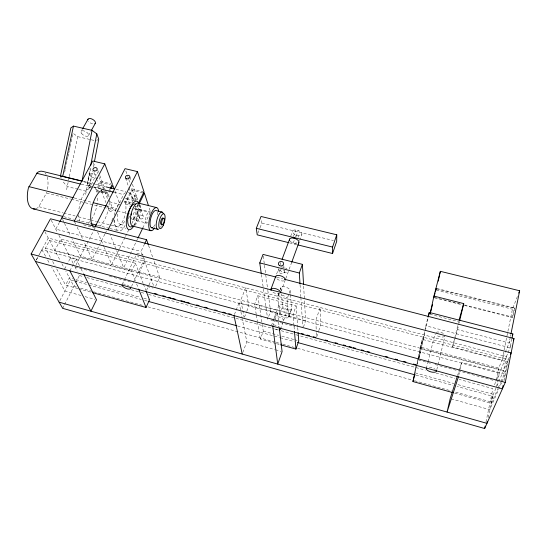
<?xml version="1.0" encoding="UTF-8"?>
<svg xmlns="http://www.w3.org/2000/svg" width="547" height="547" viewBox="0 0 547 547"><rect width="100%" height="100%" fill="white"/><g stroke="black" fill="none" stroke-linecap="round" stroke-linejoin="round"><path stroke-width="0.41" stroke-dasharray="2.73 2.05" d="M290.471 294.724L291.667 308.638L288.816 316.686A4.718 1.99 20 0 1 284.556 317.622A4.718 1.99 20 0 1 279.852 314.272L282.737 306.258L281.445 293.889M89.585 173.105L87.575 183.512L91.452 184.455L96.217 174.705L89.585 173.105L91.13 176.927L89.147 187.293L92.224 188.052M78.823 189.426L86.269 191.272L89.407 187.922L92.573 171.382M93.359 167.245L94.152 163.115M89.407 187.922L87.315 182.876L90.05 168.756M85.647 194.479L91.055 166.486M284.235 270.239C285.814 275.797 276.837 274.327 278.936 269.062M500.956 381.574L505.36 371.468L507.274 361.909L422.27 339.366L416.595 364.234M511.896 338.832L510.105 347.796L425.798 325.78L427.836 317.93M504.033 380.671L508.225 359.694L48.245 238.02L39.063 254.875M510.289 337.191L509.12 342.996L457.545 329.588L452.595 346.907L502.05 360.015L503.917 350.859M510.454 336.364L510.789 334.702M496.601 386.743L499.349 373.259L70.433 257.965L67.37 263.839M504.088 350.025L512.409 309.233L517.537 296.153M488.115 417.71L492.526 396.219L457.148 386.476M454.68 393.129L491.479 403.344L493.319 394.36L457.142 384.411M496.211 380.268L498.72 368.028L504.943 353.054M485.982 422.017L492.868 388.602L459.097 379.365M66.59 189.747L69.161 177.413M69.339 176.578L77.674 136.641L72.983 133.195M416.869 364.999L417.874 360.22M418.045 359.427L422.27 339.366M419.043 357.642L424.923 329.916M425.094 329.089L425.798 325.78M64.662 172.216L65.196 169.727M65.373 168.9L67.849 157.276M68.026 156.442L68.56 153.953M68.731 153.119L69.264 150.63M69.442 149.803L69.975 147.307M70.153 146.48L72.806 134.022M418.728 359.276L425.169 331.612M425.347 330.778L428.021 318.272M281.24 269.391L279.64 270.649L279.278 272.29M458.783 375.242L460.075 369.628M460.259 368.828L461.736 362.415L505.339 374.127L501.955 381.854M452.595 346.907L458.037 324.091M458.229 323.27L458.618 321.643L430.01 314.265M457.545 329.588L458.899 323.906M459.09 323.092L459.48 321.465M436.807 369.574L437.819 365.458M438.017 364.63L444.882 336.637M426.318 368.466L427.761 362.729M427.973 361.909L435.002 334.039M420.397 348.268L423.87 334.873M417.081 364.193L418.551 358.497M418.763 357.683L420.24 351.994M125.68 192.667A19.822 7.726 -75.9 0 0 123.937 193.85L115.848 209.802A19.822 7.726 -75.9 0 0 115.075 213.494M35.794 208.653A19.309 9.497 -75.8 0 0 38.475 207.217L46.933 192.216M457.627 375.283L458.912 371.263M459.165 370.456L461.736 362.415M316.72 336.849L318.511 331.414M318.771 330.641L320.563 325.205L320.139 307.51L315.865 320.275L316.262 331.844M303.441 327.106L305.623 320.713L304.419 299.688M293.958 325.52L293.042 314.587L296.091 305.91L257.822 295.756L254.581 304.282L256.222 314.258M288.713 317.198L291.558 309.158M280.495 329.212L287.893 308.44A4.814 2.065 20 0 0 282.04 304.207A4.814 2.065 20 0 0 280.344 307.387A4.814 2.065 20 0 0 287.893 308.44M288.816 316.686L287.141 298.799L290.108 290.539A4.875 2.181 20.1 0 0 285.254 286.963A4.875 2.181 20.1 0 0 280.843 288.119L280.296 289.609M272.741 326.19L274.717 320.733M274.997 319.954L277.541 312.939L239.094 302.614L234.301 314.86M271.421 325.656L278.949 304.932M277.917 295.783L278.744 293.534M280.385 289.042L280.932 287.544M279.852 314.258L277.828 296.344L278.922 293.349M281.069 291.469L284.953 280.837M285.794 278.539L288.324 271.599A5.073 2.359 20.3 0 1 283.223 272.105A5.073 2.359 20.3 0 1 278.792 268.522M289.178 269.254L291.749 262.225M299.688 240.489L301.821 234.636M284.16 272.659L284.317 272.235M275.702 343.461L260.324 339.195L263.292 331.113L262.259 324.446M267.804 290.382L270.574 311.291L267.681 319.161L263.251 287.722M290.266 241.179A4.971 2.475 20.2 0 0 293.219 243.107L295.66 243.709L296.836 240.502M298.012 237.295L298.6 235.689A4.944 2.503 20.2 0 0 301.944 233.979A4.944 2.503 20.2 0 0 298.286 230.547L295.831 229.952A4.944 2.503 20.2 0 0 292.515 231.675A4.944 2.503 20.2 0 0 296.173 235.094L298.6 235.689M293.219 243.107L295.284 237.501M295.578 236.701L296.173 235.094M296.125 236.413L298.286 230.547M279.305 271.415L279.462 270.991M293.39 236.543L295.831 229.952M276.597 274.054L278.601 268.673M280.05 264.782L280.919 262.444M290.724 236.14L292.624 231.032M242.786 352.487L246.806 341.786L242.376 319.284M244.509 317.178L246.519 311.927M246.813 311.175L248.823 305.917L245.617 287.845L240.803 300.173L244.065 317.123M257.828 233.275L259.702 228.571M260.01 227.784L261.883 223.073L261.357 218.944M505.264 352.275L510.686 339.222M494.488 384.767L496.758 379.399M497.038 378.736L507.698 353.499M508.026 352.712L511.342 344.856M495.972 388.199L490.174 401.683L454.796 391.878M496.929 385.97L509.524 356.678M491.479 403.344L497.914 388.568M498.249 387.789L500.621 382.346M501.62 382.627L489.77 409.655L450.995 398.825M155.628 286.272L159.669 277.35L153.823 260.529M146.514 290.43L148.613 285.842M148.962 285.083L151.41 279.729M131.547 286.43L132.983 283.36M133.345 282.594L144.866 258.047A4.595 1.928 24.7 0 1 137.666 256.16M139.116 272.946L144.62 261.199M135.348 280.761L131.581 271.333L135.389 263.292L49.579 240.536L45.394 248.242L51.049 258.574M142.411 255.169L141.03 251.401L144.497 244.092M122.172 284.467L123.998 280.632M124.367 279.866L135.683 256.099M137.653 238.711L123.704 267.729L110.282 235.21M142.794 228.017L150.507 211.983L148.982 207.265M119.171 249.336L111.725 264.522L104.32 247.449M119.54 248.577L125.126 237.193M125.495 236.434L129.222 228.837M131.827 223.525L138.904 209.098L137.55 205.159M137.133 205.795L137.858 204.325M134.138 225.432A13.278 5.026 -75.8 0 0 137.892 208.578L137.564 207.033L139.006 204.106M125.085 225.385L123.178 228.892A19.822 7.726 -75.9 0 1 114.46 219.853M128.415 218.643L130.637 214.15M130.685 204.195L125.037 202.793L131.998 188.947L131.198 186.602M113.988 220.058A13.231 5.196 -75.8 0 0 120.73 224.407A13.231 5.196 -75.8 0 0 125.844 205.583L125.489 204.038L132.429 190.206L142.015 192.544M104.874 234.137L92.142 259.292L83.937 241.726M105.256 233.371L106.795 230.321M111.814 220.414L112.969 218.123M62.686 308.33L64.231 305.294M64.614 304.535L75.356 283.435M75.718 282.717L79.377 275.538L78.631 274.074M59.869 300.693L70.515 279.955L73.811 280.857M77.9 288.563L65.585 285.151L69.373 277.794L72.642 278.697M76.088 264.762L93.393 231.162M93.783 230.403L95.349 227.367M69.859 270.874L76.081 258.854L41.928 249.678L39.111 254.847M108.675 191.341L109.783 189.2M109.085 196.701L108.409 193.973L110.617 189.706M64.69 268.98L66.987 264.577M107.93 192.763L96.217 189.877L100.716 181.372L99.185 177.454M97.072 192.455L96.71 191.094L101.195 182.602L110.501 184.872M59.425 222.397L55.773 229.131L141.03 251.401M36.266 260.003L38.666 255.606M36.293 260.023L38.707 255.586M88.505 135.581L90.911 131.253M81.086 131.478L82.303 129.318M96.689 140.442L98.057 139.574M77.674 136.641L90.426 139.588M91.226 139.772L96.005 140.88M91.13 176.927L97.722 178.52M100.716 181.372L110.815 183.833M131.998 188.947L143.198 191.669M261.883 223.073L333.41 240.523M83.794 181.447L94.515 184.072M95.342 184.271L105.236 186.691M115.964 189.317L125.858 191.737M88.361 185.406L92.224 186.356M93.913 186.93L100.217 188.483M81.188 184.209L92.751 187.047M93.578 187.245L100.183 188.872M114.227 192.318L123.314 194.547M96.71 191.094L99.828 191.86M100.614 192.052L108.409 193.973M126.74 198.752L133.687 200.462M78.002 189.228L67.254 186.568L62.714 181.351M124.06 201.146L131.362 202.951M289.513 242.847L296.966 244.694M125.489 204.038L129.516 205.036M135.15 206.438L137.564 207.033M109.434 201.795L119.909 204.4M138.904 209.098L150.507 211.983M134.904 208.722L149.283 212.304M437.115 288.556L514.604 307.94M74.201 197.946L92.34 202.486M106.357 205.993L116.258 208.469M436.157 288.768L514.638 308.412M436.253 290.142L512.409 309.233M46.659 193.084L70.536 199.074M71.363 199.279L116.641 210.643M117.468 210.848L129.817 213.945M132.244 219.436L146.603 223.067M434.106 297.281L461.23 304.139M464.519 304.966L512.197 317.021M434.783 297.924L463.617 305.219M464.444 305.424L512.224 317.506M120.367 224.393L124.983 225.569M38.96 206.739L62.796 212.831M63.616 213.043L75.117 215.983M78.406 216.824L89.913 219.764M90.734 219.976L96.484 221.446M97.304 221.658L125.776 228.892M63.664 216.653L73.537 219.183M76.826 220.031L89.981 223.408M97.387 225.309L108.901 228.263M109.721 228.475L118.774 230.8M95.431 227.921L83.636 224.885A19.658 8.472 -75.7 0 1 82.248 224.345M276.885 277.288L282.669 278.785M159.669 277.35L80.512 256.181L71.93 238.574M421.792 347.454L498.72 368.028M45.394 248.242L131.581 271.333M254.581 304.282L293.042 314.587M419.877 348.562L505.36 371.468M270.574 311.291L305.623 320.713M74.98 266.909L94.686 272.249M109.468 276.256L130.808 282.047M147.232 286.498L152.982 288.057M270.956 320.05L294.703 326.484M418.53 360.063L430.899 363.42M435.022 364.534L496.047 381.081M79.377 275.538L83.493 276.666M86.788 277.568L121.379 287.025M131.266 289.732L140.326 292.207M141.153 292.433L145.27 293.561M148.565 294.457L235.053 318.108M235.873 318.333L273.767 328.692M274.587 328.918L277.883 329.82M281.179 330.723L295.182 334.545M296.009 334.771L425.327 370.134M436.034 373.061L454.981 378.244M75.91 279.592L86.542 282.519M89.811 283.414L140.497 297.356M143.772 298.252L149.495 299.824M263.292 331.113L278.601 335.325M281.821 336.207L293.91 339.53M294.717 339.755L297.13 340.419M415.207 372.883L453.853 383.509M74.631 281.083L87.793 284.713M88.614 284.939L141.263 299.441M144.552 300.351L147.847 301.253M237.507 325.957L279.462 337.52M280.283 337.745L294.272 341.601M416.021 375.139L453.039 385.341M76.361 286.99L73.893 286.307L65.852 271.175M80.477 288.132L92.812 291.551M93.64 291.783L143.82 305.691M147.936 306.833L275.449 342.169M276.276 342.401L282.033 343.995M282.854 344.227L294.375 347.42M297.664 348.33L413.662 380.48M414.482 380.705L451.507 390.968M78.72 288.795L91.855 292.44M276.515 343.687L279.749 344.583M81.086 295.51L64.854 290.977L51.753 267.38M85.141 296.645L94.877 299.366M246.806 341.786L274.703 349.574M275.524 349.806L281.267 351.406M83.52 181.672L87.315 182.876M283.722 270.047L284.331 271.23M96.217 189.877L95.062 187.97A19.658 8.472 -75.7 0 0 93.81 187.006M124.436 201.72L125.037 202.793M41.928 249.678L46.023 257.049M47.657 260.003L49.709 263.688M52.662 261.528L55.09 265.958M56.703 268.912L65.585 285.151M44.902 231.723L60.341 260.789M61.92 263.77L64.293 268.235M51.274 220.291L57.579 232.687M58.926 235.333L73.469 263.928M74.905 266.751L77.141 271.148M76.081 258.854L79.486 265.678M80.997 268.714L83.267 273.268M62.611 219.443L64.102 222.499M64.471 223.265L70.44 235.511M74.652 221.87L75.725 224.161M77.154 227.217L83.575 240.96M60.409 176.291L61.278 178.199M97.585 231.928L103.978 246.676M136.606 283.9L138.494 288.618M93.981 172.49L96.142 177.932M96.45 178.705L100.457 188.811M101.557 191.58L105.913 202.568M107.157 205.706L109.024 210.417M93.359 162.575L94.891 166.493M97.038 171.977L97.653 173.543M101.195 182.602L108.005 200.011M97.653 170.028L98.563 172.367M99.773 175.478L104.921 188.715A2.099 1.634 -18.8 0 0 102.275 188.065M105.393 189.932L108.757 198.582M109.065 199.368L112.737 208.804M135.389 263.292L143.102 283.257M143.403 284.05L145.858 290.402M114.897 190.971L119.615 203.614M142.685 255.921L153.748 286.108M125.516 177.987L128.593 186.842M128.873 187.648L132.504 198.11M135.376 206.383L139.437 218.082M148.524 245.309L153.543 259.729M125.851 170.992L127.458 175.676M127.725 176.455L128.524 178.801M128.791 179.58L130.124 183.484M132.429 190.206L135.936 200.441M129.967 177.009L131.335 181.043M132.422 184.271L136.524 196.366M136.955 197.624L137.748 199.97M139.341 204.66L143.314 216.386M239.094 302.614L240.735 310.949M240.899 311.776L242.212 318.45M256.358 315.086L257.316 320.904M257.452 321.739L260.324 339.195M257.822 295.756L261.999 322.778M261.384 274.491L263.134 286.895M263.271 256.078L264.379 264.447M264.488 265.281L267.695 289.541M277.541 312.939L278.526 321.356M278.628 322.197L279.223 327.243M280.843 288.119L281.356 293.062M283.777 265.363L284.18 269.616M290.108 290.539L290.395 293.889M294.033 326.361L294.382 330.566M296.091 305.91L297.677 326.805M297.739 327.639L298.115 332.624M294.443 243.497L294.484 244.078M300.071 284.816L300.829 296.611M300.884 297.459L302.73 326.19M303.653 286.225L304.371 298.847M316.289 332.672L316.46 337.629M147.758 222.547A5.545 1.997 -75.9 0 1 145.577 220.803A5.545 1.997 -75.9 0 1 147.3 213.877A5.545 1.997 -75.9 0 1 150.069 213.262M125.338 198.841A13.21 5.149 -75.9 0 1 129.413 206.226M124.832 221.344A13.21 5.149 -75.9 0 1 119.13 223.668A13.21 5.149 -75.9 0 1 117.796 213.809M45.216 173.173A19.309 9.497 -75.8 0 1 46.078 174.411M47.199 177.084A19.309 9.497 -75.8 0 1 47.452 189.809M128.333 192.339A19.822 7.726 -75.9 0 1 132.299 202.718M138.945 204.27A13.251 5.005 -75.9 0 1 133.748 225.159M133.714 209.193A5.518 2.085 -75.9 0 1 135.991 211.395A5.518 2.085 -75.9 0 1 133.851 218.479A5.518 2.085 -75.9 0 1 131.184 217.556M161.427 225.549A8.902 3.084 -75.9 0 1 160.517 227.224M140.196 205.193A11.843 4.444 -75.9 0 1 139.451 217.05A11.843 4.444 -75.9 0 1 133.953 225.904M157.167 212.065A8.889 3.145 -75.9 0 1 157.509 214.814M155.068 224.619A8.889 3.145 -75.9 0 1 153.475 226.93M92.648 123.909A4.198 2.126 29.7 0 1 88.388 121.154M136.784 253.801A4.595 1.928 24.7 0 1 143.164 255.032M122.644 284.18A4.697 1.805 24.4 0 1 128.648 285.814M114.344 215.381A13.231 5.196 -75.8 0 1 120.285 202.014M97.728 198.028A19.658 8.472 -75.7 0 1 97.393 202.725M97.277 203.532A19.658 8.472 -75.7 0 1 91.609 219.251M89.879 221.569A19.658 8.472 -75.7 0 1 88.409 223.053M80.047 221.59A19.658 8.472 -75.7 0 1 78.679 214.67M78.966 209.036A19.658 8.472 -75.7 0 1 90.836 186.8M109.284 202.438A19.733 8.219 -75.7 0 1 100.08 226.055M100.915 190.643A19.733 8.219 -75.7 0 1 102.132 189.946M104.19 190.753A2.099 1.634 -18.8 0 1 101.325 190.718M105.058 191.621A2.092 1.634 -18.8 0 1 102.173 192.209A2.092 1.634 -18.8 0 1 101.892 189.898M429.265 367.372A5.231 2.106 15.5 0 1 435.296 369.369M444.773 336.33A5.108 2.243 14.9 0 1 440.253 336.829A5.108 2.243 14.9 0 1 435.61 334.477M436.13 332.303A5.108 2.243 14.9 0 1 444.034 333.889M274.601 318.436A4.848 2.017 20.1 0 1 279.326 317.048A4.848 2.017 20.1 0 1 283.072 321.239M277.828 296.344A4.902 2.147 20.1 0 1 282.245 295.236A4.902 2.147 20.1 0 1 287.141 298.799M278.491 329.93A4.875 1.983 20.1 0 1 275.025 329.191M273.404 324.918A4.875 1.983 20.1 0 1 279.045 326.791M284.084 280.878A5.101 2.325 20.3 0 1 276.433 278.396M291.667 308.638A4.697 2.017 19.9 0 1 287.407 309.616A4.697 2.017 19.9 0 1 282.737 306.258M280.973 266.922A5.073 2.359 20.3 0 1 286.854 268.816M280.091 293.452A5.149 2.277 20.4 0 1 271.661 291.236M296.782 243.73A4.971 2.475 20.2 0 1 295.66 243.709M514.659 308.132L514.624 308.645A4.93 0.376 -76.1 0 1 513.284 314.696A4.93 0.376 -76.1 0 1 512.177 317.301L512.211 316.781A4.93 0.376 -76.1 0 1 513.551 310.758A4.93 0.376 -76.1 0 1 514.659 308.132M506.365 356.637L503.568 370.538L54.803 250.369L60.84 239.094L506.365 356.637M136.046 218.725A5.525 2.072 -75.9 0 0 137.393 209.535A5.525 2.072 -75.9 0 0 133.277 215.491A5.525 2.072 -75.9 0 0 136.046 218.725M81.482 133.372A4.239 2.092 29.4 0 0 88.122 135.991A4.239 2.092 29.4 0 0 84.785 131.205A4.239 2.092 29.4 0 0 81.482 133.372M110.07 211.204A2.024 1.607 -19.2 0 0 112.853 209.207A2.024 1.607 -19.2 0 0 109.721 208.428A2.024 1.607 -19.2 0 0 110.07 211.204M140.558 218.923A2.126 1.709 -17.5 0 0 143.451 216.81A2.126 1.709 -17.5 0 0 140.121 215.976A2.126 1.709 -17.5 0 0 140.558 218.923M134.097 200.216A2.195 1.744 -17.1 0 0 137.092 198.055A2.195 1.744 -17.1 0 0 133.653 197.214A2.195 1.744 -17.1 0 0 134.097 200.216M133.659 198.964A2.202 1.744 -17.1 0 0 136.668 196.804A2.202 1.744 -17.1 0 0 133.222 195.963A2.202 1.744 -17.1 0 0 133.659 198.964"/><path stroke-width="0.82" d="M297.794 244.899L332.569 253.514L332.583 247.08L336.761 234.8L261.042 216.468L256.304 228.325L257.206 234.848L288.686 242.642M336.761 234.8L336.699 241.323L332.569 253.514M94.467 161.461L98.74 139.136L96.805 133.878L92.081 130.357L73.462 126.104L70.85 127.93L60.409 176.291L61.927 176.407M90.693 165.433L96.805 133.878M92.081 130.357L82.002 181.194L62.686 176.469L73.462 126.104M512.06 338.019L512.881 333.943L429.265 312.433L428.041 317.144M503.062 385.512L502.399 388.842L35.466 261.466M276.057 277.076L50.509 218.786L31.124 253.986L62.686 308.33L484.642 428.527L505.278 382.408L514.002 338.566L284.317 279.209M510.96 333.875L519.65 290.765L440.362 271.326L433.935 296.084L430.188 313.445M434.072 297.117L434.031 297.541M436.274 288.508L436.014 289.712M487.281 421.723L486.946 423.364L59.103 302.17M484.642 428.527L485.141 426.086M453.039 392.671L412.964 381.553L416.424 365.061M428.376 316.604L429.265 312.433M438.222 281.144L440.362 271.326M434.236 296.378L434.462 295.414M459.671 320.658L463.726 303.606L433.935 296.084M434.735 294.286L435.036 293.069M435.337 291.845L435.631 290.71M430.216 313.465L432.506 304.617M412.964 381.553L414.804 374.463M434.373 296.31L434.626 295.332M435.891 289.732L436.232 288.508M459.083 320.002L463.726 303.606M82.139 181.043L42.55 171.368A19.309 9.497 -75.8 0 0 37.292 172.599L28.43 187.888A19.309 9.497 -75.8 0 0 35.138 208.817M457.374 376.083L450.188 398.599L447.07 412.048L458.413 376.842M280.556 344.808L295.941 349.075L298.744 340.863L298.115 332.624M300.016 283.975L299.312 273.021L302.402 264.358L263.052 254.41L259.757 262.909L261.268 273.664M291.749 262.225L298.881 242.683M270.936 289.233L275.736 276.358M282.081 259.326L289.637 239.06M518.747 293.076L519.65 290.765M512.252 335.455L512.881 333.943M513.339 340.138L514.002 338.566M510.501 354.415L511.144 352.904L44.157 230.321M92.675 292.666L146.028 307.476L149.495 299.824L146.158 291.195M144.846 243.36L146.575 239.702L61.866 217.911M138.022 237.945L142.794 228.017M138.582 202.862L143.998 191.86L137.441 171.601L125.051 168.654L95.233 226.492M139.006 204.106L144.408 193.125L142.808 192.735M108.046 229.788L137.441 171.601M110.152 188.483L112.374 184.209L104.785 163.868L92.751 161.009L59.835 221.651M111.356 188.284L112.832 185.433L114.008 188.599M74.296 221.104L104.785 163.868M91.315 130.528L95.335 123.307M82.713 128.593L88.005 119.219M298.45 243.196A4.971 2.475 20.2 0 0 295.312 238.615L292.85 238.007A4.971 2.475 20.2 0 0 289.739 240.427M106.063 186.896L114.309 188.913M36.581 173.255L80.361 184.004M101.01 189.071L113.4 192.113M256.304 228.325L332.583 247.08M138.446 203.094L156.674 207.593M162.062 212.045L155.943 210.527A8.889 3.145 -75.9 0 0 150.446 219.573A8.889 3.145 -75.9 0 0 152.524 227.641M28.847 186.602L73.373 197.74M93.168 202.691L106.357 205.993M151.656 227.771L157.762 229.323M150.924 230.704L132.73 226.082A11.843 4.444 -75.9 0 1 131.601 212.092A11.843 4.444 -75.9 0 1 139.451 203.778M259.757 262.909L299.312 273.021M33.23 208.838L62.843 216.441M90.809 223.62L96.566 225.097M31.124 253.986L505.278 382.408M154.534 293.479L157.003 294.149M162.774 295.722L165.249 296.399M168.544 297.294L171.02 297.971M172.667 298.423L175.143 299.093M180.907 300.665L185.03 301.794M186.677 302.238L189.153 302.915M196.571 304.939L199.04 305.609M204.81 307.188L207.286 307.858M214.704 309.882L217.18 310.559M222.944 312.132L225.419 312.802M228.714 313.704L231.19 314.375M301.253 333.479L303.722 334.155M307.017 335.051L309.493 335.728M313.274 336.754L315.66 337.41M325.15 339.995L327.626 340.672M335.044 342.695L337.52 343.366M343.29 344.938L345.759 345.615M349.054 346.511L351.53 347.188M353.177 347.639L355.653 348.309M361.423 349.882L363.892 350.559M367.187 351.454L369.663 352.131M385.327 356.405L387.796 357.075M395.214 359.099L397.69 359.776M403.46 361.348L405.929 362.018M413.347 364.042L415.823 364.719M148.668 301.486L236.687 325.732M297.561 342.504L415.194 374.914M69.859 270.874L90.939 311.188L96.498 299.818L83.643 274.026M138.808 289.404L146.028 307.476M146.575 239.702L148.251 244.509M144.408 193.125L148.476 205.699M234 315.626L242.212 354.018M272.741 326.19L277.732 364.076L282.088 351.639L279.319 328.084M294.457 331.414L295.941 349.075M294.033 237.603L294.074 238.218M302.402 264.358L303.558 284.543M133.249 225.685A13.251 5.005 -75.9 0 1 128.483 213.501A13.251 5.005 -75.9 0 1 138.5 202.971M161.468 224.386A3.344 1.149 -75.9 0 1 160.948 220.516A3.344 1.149 -75.9 0 1 163.211 218.52M158.616 229.179A8.902 3.084 -75.9 0 1 157.18 218.875A8.902 3.084 -75.9 0 1 163.259 213.576M131.253 215.026A5.518 2.085 -75.9 0 1 131.526 213.61M154.657 227.894A11.911 4.212 -75.9 0 1 148.805 226.677A11.911 4.212 -75.9 0 1 152.886 210.28A11.911 4.212 -75.9 0 1 158.685 211.71M87.876 119.779A4.198 2.126 29.7 0 1 92.655 119.369A4.198 2.126 29.7 0 1 94.952 123.725M130.179 287.134A4.697 1.805 24.4 0 1 127.287 288.857A4.697 1.805 24.4 0 1 121.988 284.898M133.406 226.602A13.278 5.026 -75.8 0 1 126.378 220.728A13.278 5.026 -75.8 0 1 135.417 203.956M93.052 226.465A19.733 8.219 -75.7 0 1 91.547 208.865A19.733 8.219 -75.7 0 1 100.299 191.115M436.369 370.647A5.231 2.106 15.5 0 1 430.851 371.878A5.231 2.106 15.5 0 1 426.612 367.981M280.365 328.097A4.875 1.983 20.1 0 1 279.408 329.855M275.647 276.967A5.101 2.325 20.3 0 1 280.864 275.873A5.101 2.325 20.3 0 1 285.226 280.078M271.1 290.512A5.149 2.277 20.4 0 1 274.813 288.481A5.149 2.277 20.4 0 1 280.618 292.392M163.191 223.928A3.344 1.142 -75.9 0 0 164.045 218.39A3.344 1.142 -75.9 0 0 161.686 222.034A3.344 1.142 -75.9 0 0 163.191 223.928M163.211 225.467A7.665 2.632 -75.9 0 0 163.806 213.761A7.665 2.632 -75.9 0 0 158.787 224.345A7.665 2.632 -75.9 0 0 163.211 225.467M126.713 178.855A2.277 1.778 -16.8 0 0 129.83 176.647A2.277 1.778 -16.8 0 0 126.275 175.792A2.277 1.778 -16.8 0 0 126.713 178.855M94.166 170.979A2.174 1.662 -18.4 0 0 97.175 168.886A2.174 1.662 -18.4 0 0 93.824 168.086A2.174 1.662 -18.4 0 0 94.166 170.979M279.579 265.63A2.632 2.263 -5.5 0 0 283.626 263.743A2.632 2.263 -5.5 0 0 279.804 261.712A2.632 2.263 -5.5 0 0 279.579 265.63"/></g></svg>
